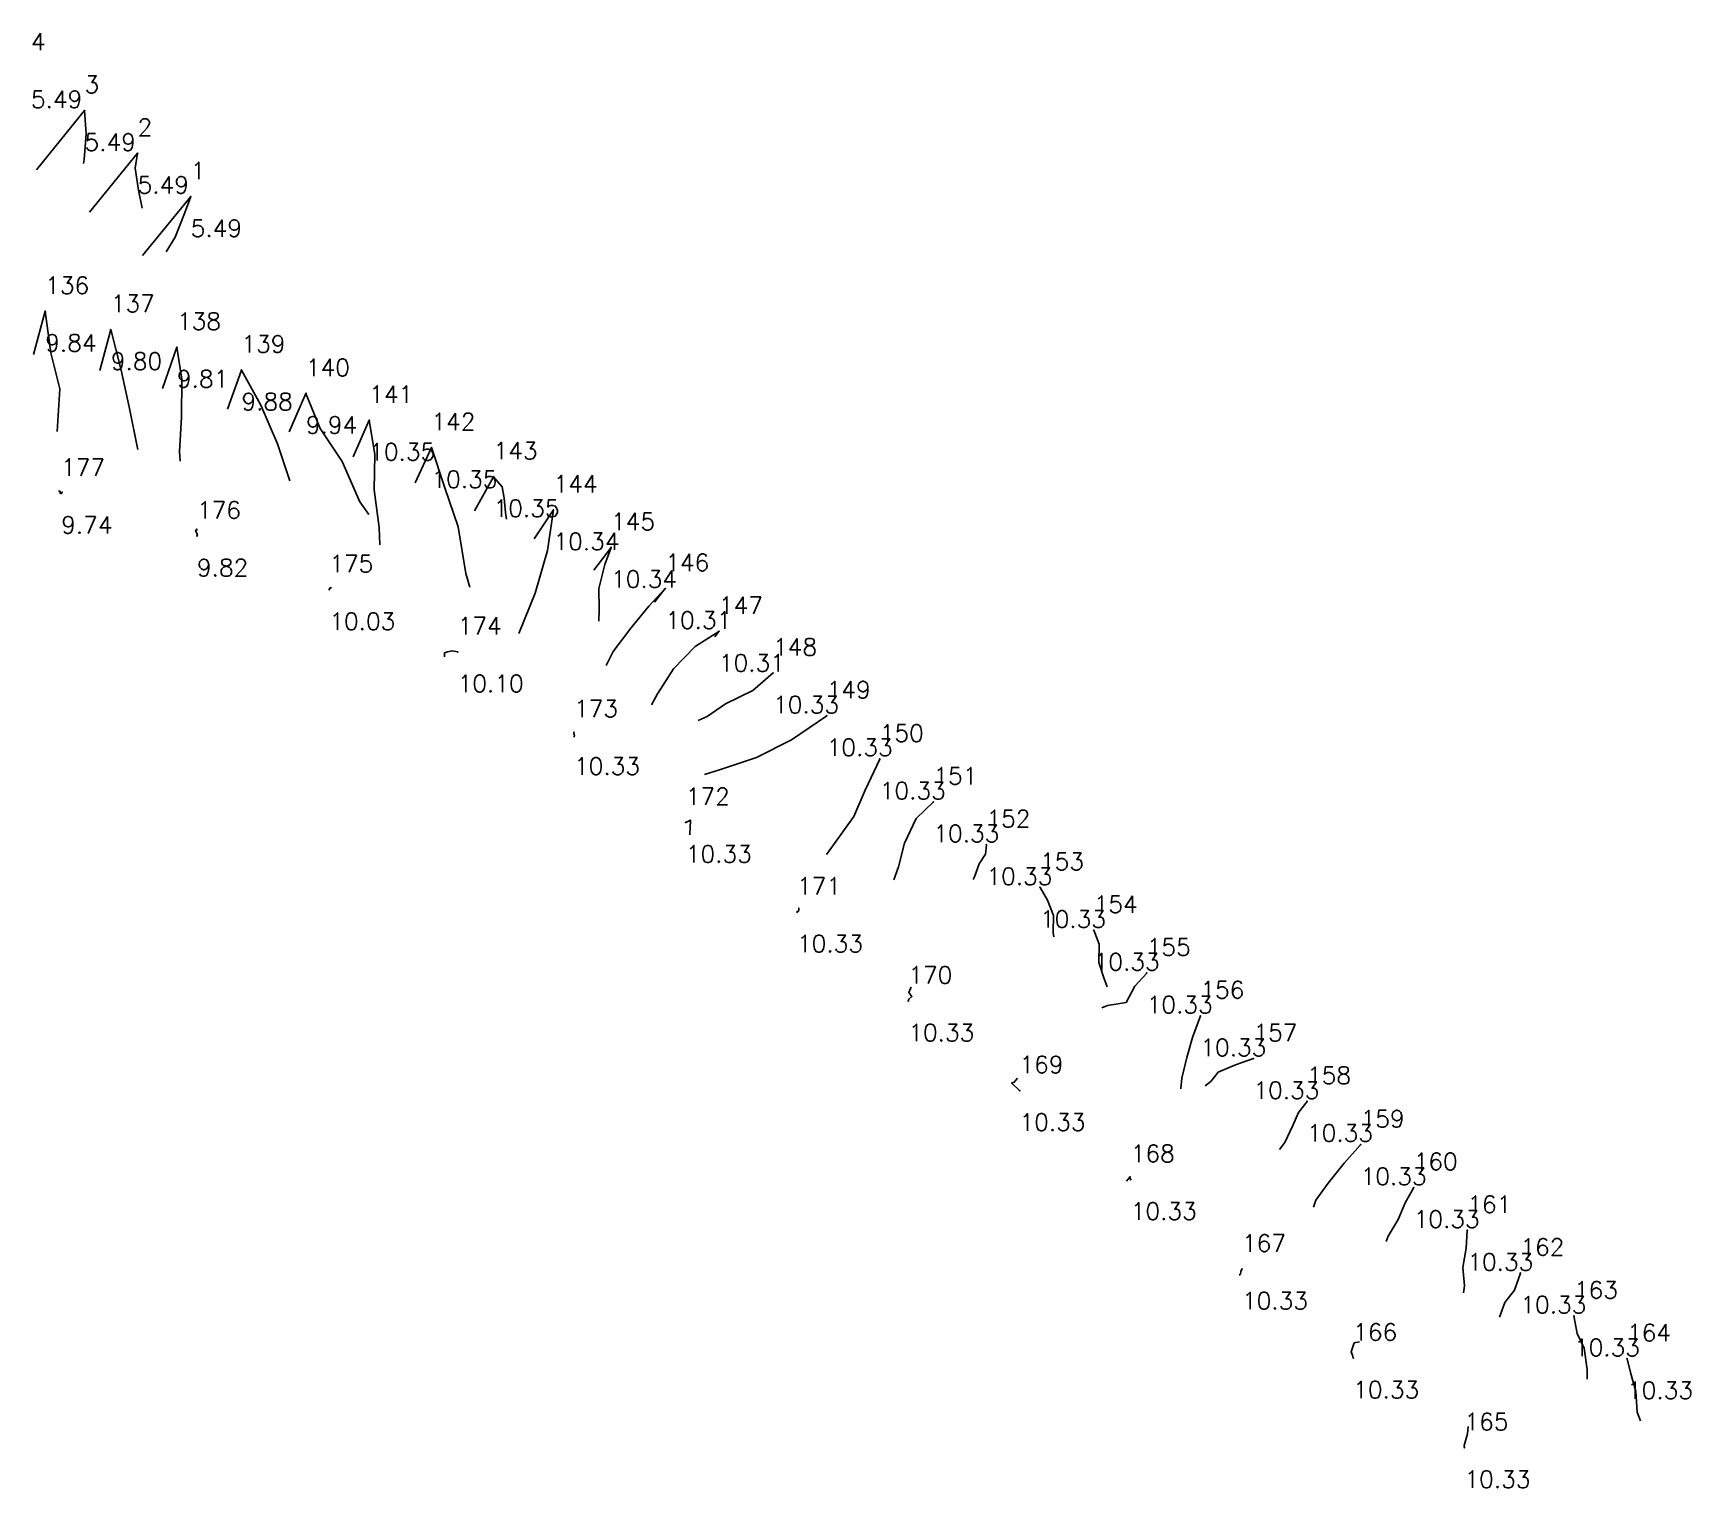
# Model space of a CAD drawing. Extents: x 748697.4 to 748778.9, y 8930599.5 to 8930649.9.
# Drawn here: x 748749.86 to 748778.92, y 8930615.56 to 8930641.06 of the extents above; entities that cross this region are included whole.
import ezdxf

# ---------------------------------------------------------------- set-up
doc = ezdxf.new("R2010")
doc.units = 0
for name, color, linetype in [('Hole', 7, 'Continuous'), ('Length', 7, 'Continuous'), ('Number', 7, 'Continuous'), ('Real Hole', 7, 'Continuous'), ('Theoretical Hole', 7, 'Continuous')]:
    doc.layers.add(name, color=color, linetype=linetype)
doc.styles.get("Standard").update_dxf_attribs({"font": 'simplex.shx'})

msp = doc.modelspace()

# ---------------------------------------------------------------- linework, layer by layer
at = {"layer": 'Hole', "color": 40, "true_color": 0xffc000}
for p in [(748750.76, 8930639.7, 220.33), (748751.69, 8930638.95, 220.33), (748752.62, 8930638.19, 220.33), (748750.07, 8930636.18, 219.81), (748751.22, 8930635.86, 219.77), (748752.38, 8930635.55, 219.78), (748753.51, 8930635.15, 219.85), (748754.64, 8930634.74, 219.91), (748755.75, 8930634.27, 220.33), (748756.84, 8930633.79, 220.33), (748757.93, 8930633.28, 220.33), (748750.35, 8930632.99, 219.74), (748758.98, 8930632.7, 220.33), (748752.73, 8930632.24, 219.82), (748759.99, 8930632.04, 220.33), (748760.94, 8930631.32, 220.31), (748755.05, 8930631.3, 220.03), (748761.88, 8930630.57, 220.31), (748757.3, 8930630.21, 220.1), (748762.83, 8930629.84, 220.33), (748763.77, 8930629.09, 220.33), (748759.34, 8930628.76, 220.33), (748764.7, 8930628.33, 220.33), (748765.64, 8930627.58, 220.33), (748761.3, 8930627.22, 220.33), (748766.57, 8930626.83, 220.33), (748767.51, 8930626.08, 220.33), (748763.25, 8930625.65, 220.33), (748768.45, 8930625.33, 220.33), (748769.38, 8930624.58, 220.33), (748765.2, 8930624.09, 220.33), (748770.32, 8930623.83, 220.33), (748771.25, 8930623.08, 220.33), (748767.15, 8930622.52, 220.33), (748772.19, 8930622.33, 220.33), (748773.13, 8930621.57, 220.33), (748769.1, 8930620.96, 220.33), (748774.06, 8930620.82, 220.33), (748775, 8930620.07, 220.33), (748771.05, 8930619.39, 220.33), (748775.93, 8930619.32, 220.33), (748776.87, 8930618.57, 220.33), (748773, 8930617.83, 220.33), (748777.8, 8930617.82, 220.33), (748774.95, 8930616.26, 220.33)]:
    msp.add_point(p, dxfattribs=at)
at = {"layer": 'Real Hole', "color": 1, "true_color": 0xff0000}
for points in [[(748750.76, 8930639.7, 220.33), (748750.786, 8930639.29, 218.373), (748750.755, 8930638.844, 216.423), (748750.744, 8930638.774, 216.132)], [(748751.69, 8930638.95, 220.33), (748751.646, 8930638.688, 218.348), (748751.707, 8930638.302, 216.386), (748751.771, 8930637.99, 214.92)], [(748752.62, 8930638.19, 220.33), (748752.514, 8930637.897, 218.354), (748752.351, 8930637.477, 216.406), (748752.191, 8930637.224, 215.141)], [(748750.07, 8930636.18, 219.81), (748750.168, 8930635.455, 216.901), (748750.325, 8930634.824, 213.972), (748750.277, 8930634.071, 211.068)], [(748751.22, 8930635.86, 219.77), (748751.402, 8930635.148, 216.861), (748751.548, 8930634.478, 213.941), (748751.683, 8930633.808, 211.02), (748751.693, 8930633.759, 210.826)], [(748752.38, 8930635.55, 219.78), (748752.466, 8930634.991, 216.834), (748752.46, 8930634.325, 213.909), (748752.424, 8930633.721, 210.97), (748752.438, 8930633.554, 210.188)], [(748753.51, 8930635.15, 219.85), (748753.852, 8930634.533, 216.934), (748754.141, 8930633.855, 214.026), (748754.36, 8930633.211, 211.31)], [(748754.64, 8930634.74, 219.91), (748754.888, 8930634.123, 216.985), (748755.274, 8930633.547, 214.066), (748755.586, 8930632.841, 211.167), (748755.746, 8930632.621, 210.101)], [(748755.75, 8930634.27, 220.33), (748755.847, 8930633.672, 217.392), (748755.839, 8930633.048, 214.457), (748755.923, 8930632.391, 211.531), (748755.934, 8930632.086, 210.268)], [(748756.84, 8930633.79, 220.33), (748757.078, 8930633.085, 217.424), (748757.312, 8930632.4, 214.512), (748757.443, 8930631.586, 211.628), (748757.513, 8930631.342, 210.661)], [(748757.93, 8930633.28, 220.33), (748758.08, 8930633.102, 217.339), (748758.114, 8930632.906, 214.346), (748758.14, 8930632.652, 211.357), (748758.154, 8930632.535, 209.661)], [(748750.35, 8930632.99, 219.74), (748750.372, 8930633.011, 216.74), (748750.333, 8930632.985, 213.741), (748750.331, 8930633.026, 210.741), (748750.3, 8930633.027, 209.741)], [(748758.98, 8930632.7, 220.33), (748758.878, 8930631.99, 217.417), (748758.66, 8930631.24, 214.52), (748758.372, 8930630.531, 211.62)], [(748752.73, 8930632.24, 219.82), (748752.739, 8930632.27, 216.82), (748752.704, 8930632.334, 213.821), (748752.727, 8930632.362, 210.821), (748752.728, 8930632.34, 209.121)], [(748759.99, 8930632.04, 220.33), (748759.879, 8930631.74, 217.347), (748759.778, 8930631.32, 214.378), (748759.779, 8930630.951, 211.401), (748759.775, 8930630.751, 210.015)], [(748755.05, 8930631.3, 220.03), (748755.054, 8930631.328, 217.03), (748755.08, 8930631.336, 214.03), (748755.075, 8930631.325, 211.03), (748755.074, 8930631.321, 210.03)], [(748760.94, 8930631.32, 220.31), (748760.651, 8930631.009, 217.34), (748760.337, 8930630.627, 214.381), (748760.026, 8930630.215, 211.426), (748759.903, 8930629.972, 209.951)], [(748761.88, 8930630.57, 220.31), (748761.461, 8930630.303, 217.351), (748761.083, 8930629.912, 214.401), (748760.805, 8930629.473, 211.447), (748760.699, 8930629.279, 210.064)], [(748757.3, 8930630.21, 220.1), (748757.202, 8930630.229, 217.102), (748757.121, 8930630.212, 214.103), (748757.069, 8930630.192, 211.103), (748757.069, 8930630.126, 209.705)], [(748762.83, 8930629.84, 220.33), (748762.473, 8930629.534, 217.367), (748761.995, 8930629.301, 214.415), (748761.672, 8930629.08, 211.44), (748761.514, 8930629.01, 210.253)], [(748763.77, 8930629.09, 220.33), (748763.15, 8930628.666, 217.426), (748762.54, 8930628.36, 214.504), (748761.891, 8930628.141, 211.583), (748761.627, 8930628.061, 210.416)], [(748759.34, 8930628.76, 220.33), (748759.339, 8930628.805, 217.33), (748759.334, 8930628.795, 214.33), (748759.347, 8930628.74, 211.331), (748759.334, 8930628.715, 209.731)], [(748764.7, 8930628.33, 220.33), (748764.446, 8930627.785, 217.391), (748764.243, 8930627.324, 214.433), (748763.89, 8930626.827, 211.496), (748763.764, 8930626.657, 210.519)], [(748765.64, 8930627.58, 220.33), (748765.341, 8930627.292, 217.359), (748765.132, 8930626.854, 214.398), (748765.027, 8930626.442, 211.429), (748764.948, 8930626.215, 210.151)], [(748761.3, 8930627.22, 220.33), (748761.381, 8930627.261, 217.331), (748761.375, 8930627.125, 214.334), (748761.372, 8930627.022, 211.336), (748761.368, 8930627.001, 210.436)], [(748766.57, 8930626.83, 220.33), (748766.553, 8930626.664, 217.335), (748766.443, 8930626.495, 214.341), (748766.358, 8930626.267, 211.351), (748766.336, 8930626.218, 210.553)], [(748767.51, 8930626.08, 220.33), (748767.639, 8930625.855, 217.341), (748767.746, 8930625.591, 214.355), (748767.742, 8930625.289, 211.37), (748767.752, 8930625.213, 210.674)], [(748763.25, 8930625.65, 220.33), (748763.267, 8930625.659, 217.33), (748763.279, 8930625.688, 214.33), (748763.28, 8930625.719, 211.33), (748763.278, 8930625.709, 209.83)], [(748768.45, 8930625.33, 220.33), (748768.544, 8930625.084, 217.342), (748768.543, 8930624.763, 214.359), (748768.629, 8930624.497, 211.372), (748768.684, 8930624.336, 209.982)], [(748769.38, 8930624.58, 220.33), (748769.171, 8930624.35, 217.346), (748769.017, 8930624.066, 214.364), (748768.694, 8930624.011, 211.381), (748768.594, 8930623.973, 209.585)], [(748765.2, 8930624.09, 220.33), (748765.209, 8930624.12, 217.33), (748765.264, 8930624.17, 214.331), (748765.211, 8930624.242, 211.332), (748765.252, 8930624.33, 209.535)], [(748770.32, 8930623.83, 220.33), (748770.181, 8930623.452, 217.357), (748770.085, 8930623.099, 214.38), (748769.994, 8930622.735, 211.403), (748769.978, 8930622.549, 209.915)], [(748771.25, 8930623.08, 220.33), (748770.935, 8930622.972, 217.349), (748770.634, 8930622.841, 214.367), (748770.501, 8930622.681, 211.374), (748770.407, 8930622.603, 210.08)], [(748767.15, 8930622.52, 220.33), (748767.111, 8930622.562, 217.331), (748767.011, 8930622.652, 214.334), (748767.059, 8930622.669, 211.334), (748767.117, 8930622.737, 209.536)], [(748772.19, 8930622.33, 220.33), (748772.041, 8930622.137, 217.34), (748771.943, 8930621.909, 214.35), (748771.799, 8930621.61, 211.369), (748771.708, 8930621.489, 209.977)], [(748773.13, 8930621.57, 220.33), (748772.843, 8930621.25, 217.361), (748772.56, 8930620.898, 214.395), (748772.345, 8930620.6, 211.418), (748772.304, 8930620.477, 210.124)], [(748769.1, 8930620.96, 220.33), (748769.077, 8930621.003, 217.33), (748769.091, 8930621.008, 214.33), (748769.052, 8930620.968, 211.331), (748769.027, 8930620.929, 209.632)], [(748774.06, 8930620.82, 220.33), (748773.912, 8930620.55, 217.346), (748773.788, 8930620.26, 214.362), (748773.61, 8930619.966, 211.382), (748773.579, 8930619.874, 209.986)], [(748775, 8930620.07, 220.33), (748774.978, 8930619.758, 217.346), (748774.92, 8930619.418, 214.366), (748774.952, 8930619.1, 211.383), (748774.934, 8930618.976, 209.989)], [(748771.05, 8930619.39, 220.33), (748771.049, 8930619.392, 217.33), (748771.03, 8930619.349, 214.33), (748771.023, 8930619.302, 211.331), (748771.003, 8930619.287, 209.531)], [(748775.93, 8930619.32, 220.33), (748775.827, 8930619.022, 217.347), (748775.658, 8930618.804, 214.359), (748775.585, 8930618.615, 211.366), (748775.562, 8930618.548, 210.168)], [(748776.87, 8930618.57, 220.33), (748776.924, 8930618.263, 217.346), (748777.05, 8930618.004, 214.36), (748777.102, 8930617.632, 211.384), (748777.102, 8930617.459, 210.196)], [(748773, 8930617.83, 220.33), (748772.988, 8930617.879, 217.33), (748772.962, 8930617.942, 214.331), (748773.017, 8930618.097, 211.336), (748773.112, 8930618.115, 209.939)], [(748777.8, 8930617.82, 220.33), (748777.861, 8930617.578, 217.34), (748777.957, 8930617.244, 214.361), (748777.977, 8930616.882, 211.383), (748778.037, 8930616.729, 210.396)], [(748774.95, 8930616.26, 220.33), (748774.947, 8930616.296, 217.33), (748774.955, 8930616.338, 214.331), (748775.002, 8930616.501, 211.335), (748775.017, 8930616.633, 209.54)]]:
    msp.add_polyline3d(points, dxfattribs=at)
at = {"layer": 'Theoretical Hole', "color": 40, "true_color": 0xffc000}
for p, q in [((748750.76, 8930639.7, 220.33), (748749.916, 8930638.66, 215.006)), ((748751.69, 8930638.95, 220.33), (748750.844, 8930637.916, 215.005)), ((748752.62, 8930638.19, 220.33), (748751.778, 8930637.161, 215.003)), ((748750.07, 8930636.18, 219.81), (748749.864, 8930635.424, 210.001)), ((748751.22, 8930635.86, 219.77), (748751.025, 8930635.143, 209.998)), ((748752.38, 8930635.55, 219.78), (748752.124, 8930634.826, 210)), ((748753.51, 8930635.15, 219.85), (748753.265, 8930634.464, 209.997)), ((748754.64, 8930634.74, 219.91), (748754.349, 8930634.065, 209.997)), ((748755.75, 8930634.27, 220.33), (748755.469, 8930633.63, 210.004)), ((748756.84, 8930633.79, 220.33), (748756.555, 8930633.174, 210.002)), ((748757.93, 8930633.28, 220.33), (748757.598, 8930632.682, 210.003)), ((748750.35, 8930632.99, 219.74), (748750.35, 8930632.99, 210)), ((748758.98, 8930632.7, 220.33), (748758.644, 8930632.189, 210.008)), ((748752.73, 8930632.24, 219.82), (748752.73, 8930632.24, 210)), ((748759.99, 8930632.04, 220.33), (748759.689, 8930631.643, 210.002)), ((748760.94, 8930631.32, 220.31), (748760.751, 8930631.082, 210.004)), ((748755.05, 8930631.3, 220.03), (748755.05, 8930631.3, 210)), ((748761.88, 8930630.57, 220.31), (748761.806, 8930630.475, 210.001)), ((748757.3, 8930630.21, 220.1), (748757.3, 8930630.21, 210)), ((748762.83, 8930629.84, 220.33), (748762.83, 8930629.84, 210)), ((748763.77, 8930629.09, 220.33), (748763.77, 8930629.09, 210)), ((748759.34, 8930628.76, 220.33), (748759.34, 8930628.76, 210)), ((748764.7, 8930628.33, 220.33), (748764.7, 8930628.33, 210)), ((748765.64, 8930627.58, 220.33), (748765.64, 8930627.58, 210)), ((748761.3, 8930627.22, 220.33), (748761.3, 8930627.22, 210)), ((748766.57, 8930626.83, 220.33), (748766.57, 8930626.83, 210)), ((748767.51, 8930626.08, 220.33), (748767.51, 8930626.08, 210)), ((748763.25, 8930625.65, 220.33), (748763.25, 8930625.65, 210)), ((748768.45, 8930625.33, 220.33), (748768.45, 8930625.33, 210)), ((748769.38, 8930624.58, 220.33), (748769.38, 8930624.58, 210)), ((748765.2, 8930624.09, 220.33), (748765.2, 8930624.09, 210)), ((748770.32, 8930623.83, 220.33), (748770.32, 8930623.83, 210)), ((748771.25, 8930623.08, 220.33), (748771.25, 8930623.08, 210)), ((748767.15, 8930622.52, 220.33), (748767.15, 8930622.52, 210)), ((748772.19, 8930622.33, 220.33), (748772.19, 8930622.33, 210)), ((748773.13, 8930621.57, 220.33), (748773.13, 8930621.57, 210)), ((748769.1, 8930620.96, 220.33), (748769.1, 8930620.96, 210)), ((748774.06, 8930620.82, 220.33), (748774.06, 8930620.82, 210)), ((748775, 8930620.07, 220.33), (748775, 8930620.07, 210)), ((748771.05, 8930619.39, 220.33), (748771.05, 8930619.39, 210)), ((748775.93, 8930619.32, 220.33), (748775.93, 8930619.32, 210)), ((748776.87, 8930618.57, 220.33), (748776.87, 8930618.57, 210)), ((748773, 8930617.83, 220.33), (748773, 8930617.83, 210)), ((748777.8, 8930617.82, 220.33), (748777.8, 8930617.82, 210)), ((748774.95, 8930616.26, 220.33), (748774.95, 8930616.26, 210))]:
    msp.add_line(p, q, dxfattribs=at)

# ---------------------------------------------------------------- texts
at = {"layer": 'Length', "color": 40, "true_color": 0xffc000}
for s, p in [('5.49', (748749.82, 8930639.746, 220.33)), ('5.49', (748750.76, 8930638.996, 220.33)), ('5.49', (748751.69, 8930638.246, 220.33)), ('5.49', (748752.62, 8930637.486, 220.33)), ('9.84', (748750.07, 8930635.476, 219.81)), ('9.80', (748751.22, 8930635.156, 219.77)), ('9.81', (748752.38, 8930634.846, 219.78)), ('9.88', (748753.51, 8930634.446, 219.85)), ('9.94', (748754.64, 8930634.036, 219.91)), ('10.35', (748755.75, 8930633.566, 220.33)), ('10.35', (748756.84, 8930633.086, 220.33)), ('10.35', (748757.93, 8930632.576, 220.33)), ('9.74', (748750.35, 8930632.286, 219.74)), ('10.34', (748758.98, 8930631.996, 220.33)), ('9.82', (748752.73, 8930631.536, 219.82)), ('10.34', (748759.99, 8930631.336, 220.33)), ('10.03', (748755.05, 8930630.596, 220.03)), ('10.31', (748760.94, 8930630.616, 220.31)), ('10.31', (748761.88, 8930629.866, 220.31)), ('10.10', (748757.3, 8930629.506, 220.1)), ('10.33', (748762.83, 8930629.136, 220.33)), ('10.33', (748763.77, 8930628.386, 220.33)), ('10.33', (748759.34, 8930628.056, 220.33)), ('10.33', (748764.7, 8930627.626, 220.33)), ('10.33', (748765.64, 8930626.876, 220.33)), ('10.33', (748761.3, 8930626.516, 220.33)), ('10.33', (748766.57, 8930626.126, 220.33)), ('10.33', (748767.51, 8930625.376, 220.33)), ('10.33', (748763.25, 8930624.946, 220.33)), ('10.33', (748768.45, 8930624.626, 220.33)), ('10.33', (748769.38, 8930623.876, 220.33)), ('10.33', (748765.2, 8930623.386, 220.33)), ('10.33', (748770.32, 8930623.126, 220.33)), ('10.33', (748771.25, 8930622.376, 220.33)), ('10.33', (748767.15, 8930621.816, 220.33)), ('10.33', (748772.19, 8930621.626, 220.33)), ('10.33', (748773.13, 8930620.866, 220.33)), ('10.33', (748769.1, 8930620.256, 220.33)), ('10.33', (748774.06, 8930620.116, 220.33)), ('10.33', (748775, 8930619.366, 220.33)), ('10.33', (748771.05, 8930618.686, 220.33)), ('10.33', (748775.93, 8930618.616, 220.33)), ('10.33', (748776.87, 8930617.866, 220.33)), ('10.33', (748773, 8930617.126, 220.33)), ('10.33', (748777.8, 8930617.116, 220.33)), ('10.33', (748774.95, 8930615.556, 220.33))]:
    msp.add_text(s, height=0.3, dxfattribs=at).set_placement(p)
at = {"layer": 'Number', "color": 40, "true_color": 0xffc000}
for s, p in [('4', (748749.82, 8930640.756, 220.33)), ('3', (748750.76, 8930640.006, 220.33)), ('2', (748751.69, 8930639.256, 220.33)), ('1', (748752.62, 8930638.496, 220.33)), ('136', (748750.07, 8930636.486, 219.81)), ('137', (748751.22, 8930636.166, 219.77)), ('138', (748752.38, 8930635.856, 219.78)), ('139', (748753.51, 8930635.456, 219.85)), ('140', (748754.64, 8930635.046, 219.91)), ('141', (748755.75, 8930634.576, 220.33)), ('142', (748756.84, 8930634.096, 220.33)), ('143', (748757.93, 8930633.586, 220.33)), ('177', (748750.35, 8930633.296, 219.74)), ('144', (748758.98, 8930633.006, 220.33)), ('176', (748752.73, 8930632.546, 219.82)), ('145', (748759.99, 8930632.346, 220.33)), ('175', (748755.05, 8930631.606, 220.03)), ('146', (748760.94, 8930631.626, 220.31)), ('147', (748761.88, 8930630.876, 220.31)), ('174', (748757.3, 8930630.516, 220.1)), ('148', (748762.83, 8930630.146, 220.33)), ('149', (748763.77, 8930629.396, 220.33)), ('173', (748759.34, 8930629.066, 220.33)), ('150', (748764.7, 8930628.636, 220.33)), ('151', (748765.64, 8930627.886, 220.33)), ('172', (748761.3, 8930627.526, 220.33)), ('152', (748766.57, 8930627.136, 220.33)), ('153', (748767.51, 8930626.386, 220.33)), ('171', (748763.25, 8930625.956, 220.33)), ('154', (748768.45, 8930625.636, 220.33)), ('155', (748769.38, 8930624.886, 220.33)), ('170', (748765.2, 8930624.396, 220.33)), ('156', (748770.32, 8930624.136, 220.33)), ('157', (748771.25, 8930623.386, 220.33)), ('169', (748767.15, 8930622.826, 220.33)), ('158', (748772.19, 8930622.636, 220.33)), ('159', (748773.13, 8930621.876, 220.33)), ('168', (748769.1, 8930621.266, 220.33)), ('160', (748774.06, 8930621.126, 220.33)), ('161', (748775, 8930620.376, 220.33)), ('167', (748771.05, 8930619.696, 220.33)), ('162', (748775.93, 8930619.626, 220.33)), ('163', (748776.87, 8930618.876, 220.33)), ('166', (748773, 8930618.136, 220.33)), ('164', (748777.8, 8930618.126, 220.33)), ('165', (748774.95, 8930616.566, 220.33))]:
    msp.add_text(s, height=0.3, dxfattribs=at).set_placement(p)

doc.saveas('drawing.dxf')
